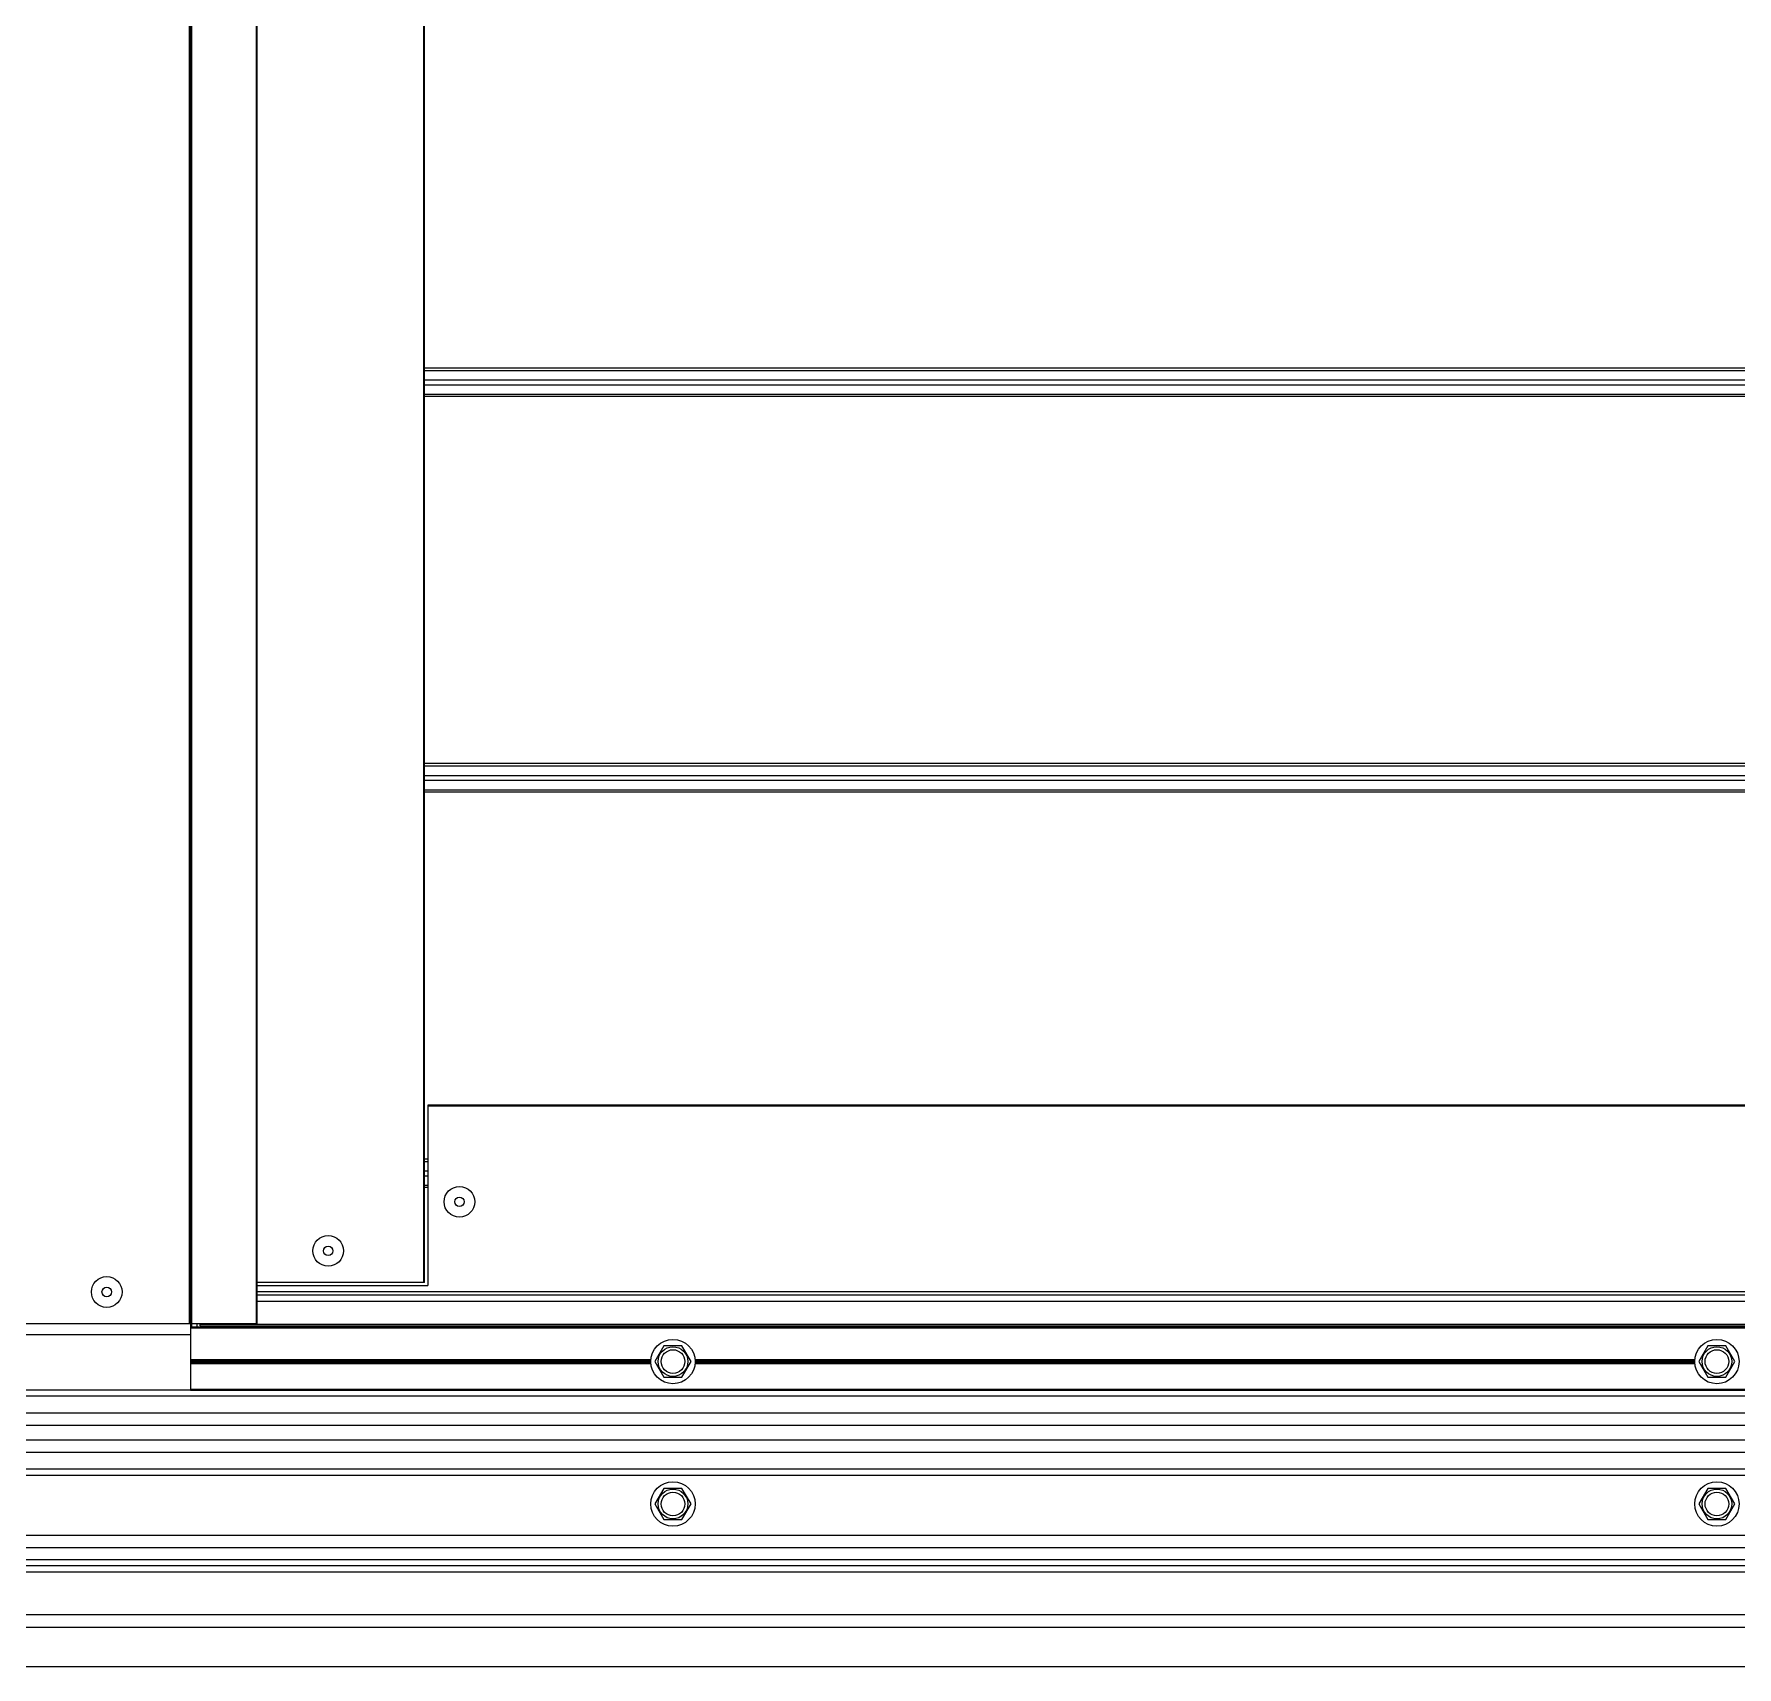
# Model space of a CAD drawing. Header units: millimetres. Extents: x 21899 to 38731, y -5425 to 3612.
# Drawn here: x 23185 to 23723, y 252 to 768 of the extents above; entities that cross this region are included whole.
import ezdxf

# ---------------------------------------------------------------- set-up
doc = ezdxf.new("R2010")
doc.units = ezdxf.units.MM

msp = doc.modelspace()

# ---------------------------------------------------------------- linework, layer by layer
at = {"color": 7, "linetype": 'Continuous'}
for p, q in [((23234.60988160015, 1441.841719824704), (23234.60988160015, 571.6200275439187)), ((23255.60988160015, 898.5853616595596), (23255.60988160015, 571.6200275439187)), ((23308.60988160015, 571.6200275439187), (23308.60988160015, 898.5853616595596)), ((23234.60988160015, 571.6200275439187), (23234.60988160015, 339.5853616595596)), ((23255.60988160015, 571.6200275439187), (23255.60988160015, 360.5853616595596)), ((23308.60988160015, 373.5853616595596), (23308.60988160015, 571.6200275439187)), ((24125.60988160015, 429.5853616595596), (23309.60988160015, 429.5853616595596)), ((23309.60988160015, 429.5853616595596), (23309.60988160015, 372.5853616595596)), ((23308.60988160015, 373.5853616595596), (23255.60988160015, 373.5853616595596)), ((23255.60988160015, 372.5853616595596), (23309.60988160015, 372.5853616595596)), ((24178.60988160015, 369.5853616595596), (23255.60988160015, 369.5853616595596)), ((23234.60988160015, 357.0853616595596), (22583.10988160015, 357.0853616595596)), ((23181.60988160015, 360.5853616595596), (23255.60988160015, 360.5853616595596)), ((23234.60988160015, 359.5853616595596), (24199.60988160015, 359.5853616595596)), ((23236.64018775456, 360.5853616595596), (23236.64018775456, 359.5853616595596)), ((23237.60988160015, 360.3853616595588), (24195.60988160015, 360.3853616595588)), ((23237.60988160015, 359.8853616595588), (23237.60988160015, 360.3853616595588)), ((23237.60988160015, 359.8853616595588), (24195.60988160015, 359.8853616595588)), ((23239.75988160016, 359.8853616595588), (23239.75988160016, 359.5853616595596)), ((23244.60988160015, 360.3853616595588), (23244.60988160015, 360.5853616595596)), ((23244.60988160015, 359.5853616595596), (23244.60988160015, 359.8853616595588)), ((23384.25988160016, 353.521706461157), (23381.40988160016, 348.5853616595596)), ((23389.95988160015, 353.521706461157), (23384.25988160016, 353.521706461157)), ((23392.80988160016, 348.5853616595596), (23389.95988160015, 353.521706461157)), ((23714.25988160016, 353.521706461157), (23711.40988160016, 348.5853616595596)), ((23719.95988160015, 353.521706461157), (23714.25988160016, 353.521706461157)), ((23722.80988160016, 348.5853616595596), (23719.95988160015, 353.521706461157)), ((23381.40988160016, 348.5853616595596), (23384.25988160016, 343.6490168580603)), ((23389.95988160015, 343.6490168580603), (23392.80988160016, 348.5853616595596)), ((23711.40988160016, 348.5853616595596), (23714.25988160016, 343.6490168580603)), ((23719.95988160015, 343.6490168580603), (23722.80988160016, 348.5853616595596)), ((23234.60988160015, 339.5853616595596), (24199.60988160015, 339.5853616595596)), ((23384.25988160016, 343.6490168580603), (23389.95988160015, 343.6490168580603)), ((23714.25988160016, 343.6490168580603), (23719.95988160015, 343.6490168580603)), ((23384.25988160016, 308.521706461157), (23381.40988160016, 303.5853616595596)), ((23389.95988160015, 308.521706461157), (23384.25988160016, 308.521706461157)), ((23392.80988160016, 303.5853616595596), (23389.95988160015, 308.521706461157)), ((23714.25988160016, 308.521706461157), (23711.40988160016, 303.5853616595596)), ((23719.95988160015, 308.521706461157), (23714.25988160016, 308.521706461157)), ((23722.80988160016, 303.5853616595596), (23719.95988160015, 308.521706461157)), ((23381.40988160016, 303.5853616595596), (23384.25988160016, 298.6490168580603)), ((23389.95988160015, 298.6490168580603), (23392.80988160016, 303.5853616595596)), ((23711.40988160016, 303.5853616595596), (23714.25988160016, 298.6490168580603)), ((23719.95988160015, 298.6490168580603), (23722.80988160016, 303.5853616595596)), ((23384.25988160016, 298.6490168580603), (23389.95988160015, 298.6490168580603)), ((23714.25988160016, 298.6490168580603), (23719.95988160015, 298.6490168580603)), ((24850.10988160015, 285.8853616595588), (22583.10988160015, 285.8853616595588)), ((25101.06620434966, 282.0853616595596), (22336.80597413251, 282.0853616595596)), ((24120.36889086236, 252.0853616595596), (22336.80597413251, 252.0853616595596))]:
    msp.add_line(p, q, dxfattribs=at)
at = {"color": 9, "linetype": 'Continuous'}
for p, q in [((23234.90988160016, 1441.841719824704), (23234.90988160016, 571.6200275439187)), ((23255.30988160016, 1441.841719824704), (23255.30988160016, 571.6200275439187)), ((23234.30988160016, 571.6200275439187), (23234.30988160016, 898.5853616595596)), ((23308.30988160016, 571.6200275439187), (23308.30988160016, 898.5853616595596)), ((24125.60988160015, 662.607327452657), (23308.60988160015, 662.607327452657)), ((23308.60988160015, 661.8308703173607), (24125.60988160015, 661.8308703173607)), ((23308.60988160015, 658.8618187949614), (24125.60988160015, 658.8618187949614)), ((23308.60988160015, 657.3089045242596), (24125.60988160015, 657.3089045242596)), ((23308.60988160015, 654.3398530018603), (24125.60988160015, 654.3398530018603)), ((24125.60988160015, 653.5633958665603), (23308.60988160015, 653.5633958665603)), ((23234.30988160016, 360.5853616595596), (23234.30988160016, 571.6200275439187)), ((23234.90988160016, 571.6200275439187), (23234.90988160016, 360.5853616595596)), ((23255.30988160016, 571.6200275439187), (23255.30988160016, 360.5853616595596)), ((23308.30988160016, 373.5853616595596), (23308.30988160016, 571.6200275439187)), ((24125.60988160015, 537.607327452657), (23308.60988160015, 537.607327452657)), ((23308.60988160015, 536.8308703173607), (24125.60988160015, 536.8308703173607)), ((23308.60988160015, 533.8618187949614), (24125.60988160015, 533.8618187949614)), ((23308.60988160015, 532.3089045242596), (24125.60988160015, 532.3089045242596)), ((23308.60988160015, 529.3398530018603), (24125.60988160015, 529.3398530018603)), ((24125.60988160015, 528.5633958665603), (23308.60988160015, 528.5633958665603)), ((24125.90988160016, 429.2853616595603), (23309.60988160015, 429.2853616595603)), ((23309.60988160015, 412.607327452657), (23308.60988160015, 412.607327452657)), ((23308.60988160015, 411.8308703173607), (23309.60988160015, 411.8308703173607)), ((23308.60988160015, 408.8618187949614), (23309.60988160015, 408.8618187949614)), ((23308.60988160015, 407.3089045242596), (23309.60988160015, 407.3089045242596)), ((23308.60988160015, 404.3398530018603), (23309.60988160015, 404.3398530018603)), ((23309.60988160015, 403.5633958665603), (23308.60988160015, 403.5633958665603)), ((24178.60988160015, 370.5853616595596), (23255.60988160015, 370.5853616595596)), ((24178.60988160015, 367.5853616595596), (23255.60988160015, 367.5853616595596)), ((23234.60988160015, 359.2853616595603), (24199.60988160015, 359.2853616595603)), ((23234.91580343486, 360.5853616595596), (23234.91580343486, 359.5853616595596)), ((23234.60988160015, 349.2327337154602), (23380.16083088596, 349.2327337154602)), ((23380.14509054455, 349.0327337154595), (23234.60988160015, 349.0327337154595)), ((23380.12562194155, 348.7853616595603), (23234.60988160015, 348.7853616595603)), ((23380.12562194155, 348.3853616595588), (23234.60988160015, 348.3853616595588)), ((23380.14509054455, 348.1379896037615), (23234.60988160015, 348.1379896037615)), ((23234.60988160015, 347.9379896037572), (23380.16083088596, 347.9379896037572)), ((23394.05893231445, 349.2327337154602), (23710.16083088596, 349.2327337154602)), ((23394.05893231445, 347.9379896037572), (23710.16083088596, 347.9379896037572)), ((23710.14509054455, 349.0327337154595), (23394.07467265586, 349.0327337154595)), ((23710.14509054455, 348.1379896037615), (23394.07467265586, 348.1379896037615)), ((23710.12562194155, 348.7853616595603), (23394.09414125886, 348.7853616595603)), ((23710.12562194155, 348.3853616595588), (23394.09414125886, 348.3853616595588)), ((23234.60988160015, 339.5853616595596), (22583.10988160015, 339.5853616595596)), ((23234.60988160015, 339.8853616595588), (24199.60988160015, 339.8853616595588)), ((24850.10988160015, 337.6157461535622), (22583.10988160015, 337.6157461535622)), ((24850.10988160015, 332.3185505597576), (22583.10988160015, 332.3185505597576)), ((24850.10988160015, 328.3793195477592), (22583.10988160015, 328.3793195477592)), ((24850.10988160015, 323.7914037714581), (22583.10988160015, 323.7914037714581)), ((24850.10988160015, 319.8521727594598), (22583.10988160015, 319.8521727594598)), ((24850.10988160015, 314.5549771656588), (22583.10988160015, 314.5549771656588)), ((24850.10988160015, 312.5853616595596), (22583.10988160015, 312.5853616595596)), ((24850.10988160015, 293.6702216957601), (22583.10988160015, 293.6702216957601)), ((24850.10988160015, 289.7571809114597), (22583.10988160015, 289.7571809114597)), ((24850.10988160015, 284.0853616595596), (22583.10988160015, 284.0853616595596)), ((25101.06620434966, 268.5853616595596), (22336.80597413251, 268.5853616595596))]:
    msp.add_line(p, q, dxfattribs=at)
msp.add_line((25212.10988160015, 264.5853616595596), (22222.10988160015, 264.5853616595559))
at = {"color": 7, "linetype": 'Continuous'}
for centre, radius in [((23319.60988160015, 399.0853616595596), 4.85), ((23319.60988160015, 399.0853616595596), 1.5), ((23278.10988160015, 383.5853616595596), 4.85), ((23278.10988160015, 383.5853616595596), 1.5), ((23208.10988160015, 370.5853616595596), 4.85), ((23208.10988160015, 370.5853616595596), 1.5), ((23387.10988160015, 348.5853616595596), 7), ((23717.10988160015, 348.5853616595596), 7), ((23387.10988160015, 348.5853616595596), 3.75), ((23717.10988160015, 348.5853616595596), 3.75), ((23387.10988160015, 303.5853616595596), 7), ((23387.10988160015, 303.5853616595596), 3.75), ((23717.10988160015, 303.5853616595596), 7), ((23717.10988160015, 303.5853616595596), 3.75)]:
    msp.add_circle(centre, radius, dxfattribs=at)
at = {"color": 9, "linetype": 'Continuous'}
for centre in [(23387.10988160015, 348.5853616595596), (23717.10988160015, 348.5853616595596), (23387.10988160015, 303.5853616595596), (23717.10988160015, 303.5853616595596)]:
    msp.add_circle(centre, 4.7, dxfattribs=at)

doc.saveas('drawing.dxf')
